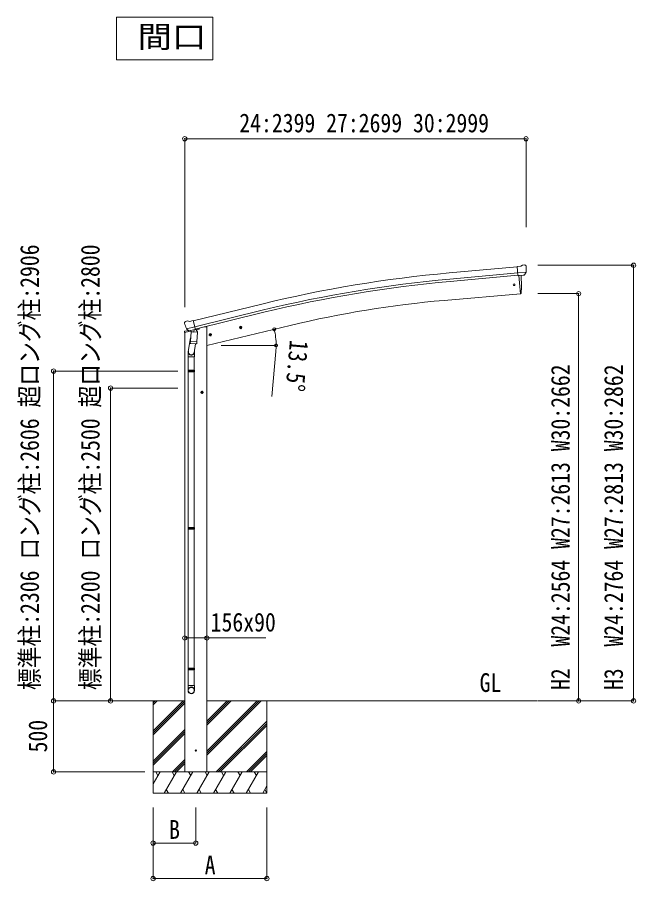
# Model space of a CAD drawing. Units: millimetres at full size, sheet at 1:30; details may follow other scales. Extents: x -21136 to 8479, y -5853 to 6922.
# Drawn here: x -21136 to -16789, y 850 to 6922 of the extents above; entities that cross this region are included whole.
import ezdxf
from ezdxf.enums import TextEntityAlignment as Align

# ---------------------------------------------------------------- set-up
doc = ezdxf.new("R2010")
doc.units = ezdxf.units.MM
doc.header["$LTSCALE"] = 30
doc.header["$PDMODE"] = 32
doc.header["$PDSIZE"] = 30
doc.layers.add('0-6_OTH_LINE', color=6, linetype='Continuous', lineweight=9)
doc.layers.add('0-F_PARTS1', color=7, linetype='Continuous', lineweight=9)
doc.styles.add('ＭＳ ゴシック', font='')
doc.styles.get('ＭＳ ゴシック').set_extended_font_data('MS Gothic')

msp = doc.modelspace()

# ---------------------------------------------------------------- linework, layer by layer
at = {"layer": '0-6_OTH_LINE'}
msp.add_line((-20880.53, 1614.51), (-20880.53, 2114.51), dxfattribs=at)
at = {"layer": '0-F_PARTS1', "color": 6}
for p, q in [((-19958.77, 6067.81), (-17559.77, 6067.81)), ((-19958.77, 6067.81), (-19958.77, 4884.17)), ((-17559.77, 6067.81), (-17559.77, 5446.25)), ((-16803.66, 5178.53), (-17477.54, 5178.53)), ((-16803.66, 2114.51), (-16803.66, 5178.53)), ((-17189.82, 4978.51), (-17477.54, 4978.51)), ((-17189.82, 2114.51), (-17189.82, 4978.51)), ((-19702.27, 4614.51), (-19315.42, 4614.51)), ((-19318.27, 4572.05), (-19346, 4255.28)), ((-20880.53, 4433.99), (-20007.08, 4433.99)), ((-20880.53, 2114.51), (-20880.53, 4433.99)), ((-20479.83, 4314.51), (-20007.08, 4314.51)), ((-20479.83, 2114.51), (-20479.83, 4314.51)), ((-19802.77, 2556.76), (-19958.77, 2556.76)), ((-19802.77, 2556.76), (-19387.71, 2556.76)), ((-20880.53, 2114.51), (-20238.44, 2114.51)), ((-20479.83, 2114.51), (-20238.44, 2114.51)), ((-17189.82, 2114.51), (-17477.54, 2114.51)), ((-16803.66, 2114.51), (-17477.54, 2114.51)), ((-20880.53, 1614.51), (-20238.44, 1614.51)), ((-20181.02, 864.51), (-20181.02, 1363.51)), ((-20181.02, 1114.51), (-20181.02, 1363.51)), ((-19881.02, 1114.51), (-19881.02, 1363.51)), ((-19381.02, 864.51), (-19381.02, 1363.51)), ((-20181.02, 1114.51), (-19881.02, 1114.51)), ((-20181.02, 864.51), (-19381.02, 864.51))]:
    msp.add_line(p, q, dxfattribs=at)
at = {"layer": '0-F_PARTS1', "color": 4}
for p, q in [((-18099.2, 5124.5), (-17621.89, 5167.82)), ((-18095.3, 5081.47), (-17618.18, 5124.77)), ((-18093.78, 5064.75), (-17616.66, 5108.05)), ((-17609.45, 5105.89), (-17598.28, 4978.29)), ((-18136.23, 4931.23), (-17598.28, 4978.29)), ((-19898.75, 4788.1), (-19415.9, 4905.67)), ((-19405.67, 4863.68), (-19888.69, 4746.18)), ((-19884.74, 4729.75), (-19401.7, 4847.38)), ((-19823.27, 4744.51), (-19856.78, 4736.46)), ((-19802.77, 4744.51), (-19823.27, 4744.51)), ((-19803.27, 4614.51), (-19217.6, 4755.11)), ((-19802.77, 4744.51), (-19802.77, 1614.51)), ((-19958.77, 4704.8), (-19958.77, 1614.51))]:
    msp.add_line(p, q, dxfattribs=at)
at = {"layer": '0-F_PARTS1'}
for p, q in [((-17595.51, 5172.27), (-17622.08, 5169.95)), ((-17616.42, 5105.28), (-17622.08, 5169.95)), ((-17595.51, 5172.27), (-17583.79, 5179.04)), ((-17568.89, 5180.62), (-17582.55, 5179.43)), ((-17559.75, 5174.87), (-17565.24, 5179.47)), ((-17558.69, 5172.83), (-17558.57, 5171.49)), ((-17559.21, 5129.98), (-17618.13, 5124.83)), ((-17606.46, 5106.16), (-17616.42, 5105.28)), ((-17609.45, 5105.89), (-17598.28, 4978.29)), ((-17572.85, 5109.1), (-17580.56, 5108.42)), ((-17570.46, 5110.49), (-17559.53, 5129.43)), ((-17598.28, 4978.29), (-17596.22, 4978.54)), ((-19960.21, 4772.52), (-19959.93, 4771.37)), ((-19955.99, 4781.09), (-19959.85, 4774.8)), ((-19952.89, 4783.34), (-19939.71, 4786.51)), ((-19946.15, 4732.21), (-19888.65, 4746.02)), ((-19925.15, 4783.83), (-19938.41, 4786.53)), ((-19925.15, 4783.83), (-19899.22, 4790.06)), ((-19574.54, 4738.32), (-19555.09, 4742.99)), ((-19569.98, 4746.1), (-19572.11, 4738.91)), ((-19562.68, 4747.85), (-19569.98, 4746.1)), ((-19562.48, 4730.93), (-19567.15, 4750.38)), ((-19557.52, 4742.41), (-19562.68, 4747.85)), ((-19559.65, 4735.21), (-19557.52, 4742.41)), ((-19961.33, 4704.18), (-19918.63, 4714.44)), ((-19961.33, 4711.08), (-19961.33, 4704.18)), ((-19932.83, 4720.28), (-19959.03, 4713.99)), ((-19929.3, 4717.3), (-19945.68, 4731.79)), ((-19926.59, 4716.73), (-19919.07, 4718.54)), ((-19925.76, 4716.84), (-19924.23, 4717.21)), ((-19924.23, 4717.21), (-19887.52, 4726.02)), ((-19922.39, 4716.98), (-19922.44, 4716.24)), ((-19921.68, 4715.2), (-19895.87, 4708.76)), ((-19914.77, 4709.85), (-19919.44, 4643.01)), ((-19869.08, 4706.66), (-19914.77, 4709.85)), ((-19912.99, 4713.03), (-19913.22, 4709.74)), ((-19893.47, 4724.2), (-19894.5, 4709.59)), ((-19887.52, 4726.02), (-19885.99, 4726.39)), ((-19884.44, 4728.49), (-19883.49, 4728.42)), ((-19883.49, 4728.42), (-19870.18, 4713.11)), ((-19879.5, 4723.83), (-19860.61, 4728.37)), ((-19873.75, 4639.82), (-19869.08, 4706.66)), ((-19870.18, 4713.11), (-19870.62, 4706.76)), ((-19856.78, 4736.54), (-19856.78, 4733.23)), ((-19788.46, 4686.97), (-19769.01, 4691.63)), ((-19783.9, 4694.74), (-19786.04, 4687.55)), ((-19776.61, 4696.5), (-19783.9, 4694.74)), ((-19776.4, 4679.58), (-19781.07, 4699.02)), ((-19771.44, 4691.05), (-19776.61, 4696.5)), ((-19773.57, 4683.86), (-19771.44, 4691.05)), ((-19917.71, 4667.78), (-19933.62, 4571.61)), ((-19920.3, 4630.55), (-19919.43, 4643.01)), ((-19919.9, 4629.19), (-19919.91, 4629.19)), ((-19873.75, 4639.82), (-19919.44, 4643.01)), ((-19918.46, 4628.41), (-19876.76, 4625.49)), ((-19882.19, 4625.87), (-19892.92, 4562.29)), ((-19873.76, 4639.82), (-19874.65, 4627.12)), ((-19935.77, 4534.45), (-19935.77, 4568.8)), ((-19889.77, 4569.1), (-19889.77, 4534.45)), ((-19889.77, 4534.45), (-19935.77, 4534.45)), ((-19933.77, 4534.45), (-19933.77, 4440.45)), ((-19891.77, 4534.45), (-19891.77, 4440.45)), ((-19935.77, 4438.45), (-19934.77, 4440.45)), ((-19889.77, 4438.45), (-19935.77, 4438.45)), ((-19890.77, 4440.45), (-19934.77, 4440.45)), ((-19889.77, 4438.45), (-19890.77, 4440.45)), ((-19889.77, 4438.45), (-19889.77, 4430.45)), ((-19889.77, 4430.45), (-19935.77, 4430.45)), ((-19890.77, 4428.45), (-19934.77, 4428.45)), ((-19933.77, 4428.45), (-19933.77, 3334.26)), ((-19891.77, 4428.45), (-19891.77, 3334.26)), ((-19889.77, 4430.45), (-19890.77, 4428.45)), ((-19827.27, 4284.39), (-19847.27, 4284.39)), ((-19837.27, 4291.89), (-19843.77, 4288.14)), ((-19843.77, 4288.14), (-19843.77, 4280.63)), ((-19843.77, 4280.63), (-19837.27, 4276.88)), ((-19837.27, 4274.39), (-19837.27, 4294.39)), ((-19830.77, 4288.14), (-19837.27, 4291.89)), ((-19935.77, 3332.26), (-19934.77, 3334.26)), ((-19889.77, 3332.26), (-19935.77, 3332.26)), ((-19889.77, 3324.26), (-19935.77, 3324.26)), ((-19890.77, 3334.26), (-19934.77, 3334.26)), ((-19890.77, 3322.26), (-19934.77, 3322.26)), ((-19933.77, 3322.26), (-19933.77, 2344.07)), ((-19891.77, 3322.26), (-19891.77, 2344.07)), ((-19889.77, 3332.26), (-19890.77, 3334.26)), ((-19889.77, 3324.26), (-19890.77, 3322.26)), ((-19889.77, 3332.26), (-19889.77, 3324.26)), ((-19935.77, 2342.07), (-19934.77, 2344.07)), ((-19889.77, 2342.07), (-19935.77, 2342.07)), ((-19889.77, 2334.07), (-19935.77, 2334.07)), ((-19890.77, 2344.07), (-19934.77, 2344.07)), ((-19890.77, 2332.07), (-19934.77, 2332.07)), ((-19933.77, 2332.07), (-19933.77, 2222.07)), ((-19891.77, 2332.07), (-19891.77, 2222.07)), ((-19889.77, 2342.07), (-19890.77, 2344.07)), ((-19889.77, 2334.07), (-19890.77, 2332.07)), ((-19889.77, 2342.07), (-19889.77, 2334.07)), ((-19935.77, 2187.93), (-19935.77, 2222.07)), ((-19889.77, 2222.07), (-19935.77, 2222.07)), ((-19889.77, 2187.93), (-19889.77, 2222.07)), ((-20555.11, 2114.51), (-19958.77, 2114.51)), ((-20181.02, 1903.28), (-19969.79, 2114.51)), ((-20181.02, 2087.12), (-20153.64, 2114.51)), ((-20181.02, 2101.27), (-20167.78, 2114.51)), ((-20181.02, 1889.14), (-19958.77, 2111.38)), ((-20181.02, 1874.99), (-19958.77, 2097.24)), ((-19803.27, 2114.51), (-17481.18, 2114.51)), ((-19803.27, 1732.24), (-19421.01, 2114.51)), ((-19803.27, 1760.53), (-19449.29, 2114.51)), ((-19803.27, 1746.39), (-19435.15, 2114.51)), ((-19803.27, 1944.38), (-19633.14, 2114.51)), ((-19803.27, 1958.52), (-19647.28, 2114.51)), ((-19803.27, 1972.66), (-19661.42, 2114.51)), ((-19381.02, 2114.51), (-19381.02, 1464.51)), ((-19737.16, 1614.51), (-19381.02, 1970.64)), ((-19723.02, 1614.51), (-19381.02, 1956.5)), ((-20181.02, 1691.15), (-19958.77, 1913.39)), ((-20181.02, 1677), (-19958.77, 1899.25)), ((-20181.02, 1662.86), (-19958.77, 1885.11)), ((-19708.88, 1614.51), (-19381.02, 1942.36)), ((-20045.53, 1614.51), (-19958.77, 1701.26)), ((-19525.03, 1614.51), (-19381.02, 1758.51)), ((-19510.89, 1614.51), (-19381.02, 1744.37)), ((-19496.75, 1614.51), (-19381.02, 1730.23)), ((-20031.39, 1614.51), (-19958.77, 1687.12)), ((-20017.25, 1614.51), (-19958.77, 1672.98)), ((-19381.02, 1614.51), (-20181.02, 1614.51)), ((-20181.02, 1530.67), (-20132.62, 1614.51)), ((-20147.62, 1588.53), (-20162.62, 1614.51)), ((-20103.76, 1464.51), (-20017.15, 1614.51)), ((-20032.15, 1588.52), (-20047.16, 1614.51)), ((-19988.29, 1464.51), (-19901.68, 1614.51)), ((-19916.68, 1588.52), (-19931.68, 1614.51)), ((-19872.82, 1464.51), (-19786.21, 1614.51)), ((-19801.21, 1588.52), (-19816.21, 1614.51)), ((-19757.34, 1464.51), (-19670.74, 1614.51)), ((-19685.74, 1588.52), (-19700.74, 1614.51)), ((-19641.87, 1464.51), (-19555.27, 1614.51)), ((-19585.27, 1614.51), (-19570.27, 1588.52)), ((-19526.4, 1464.51), (-19439.8, 1614.51)), ((-19454.8, 1588.52), (-19469.8, 1614.51)), ((-20088.76, 1490.49), (-20073.76, 1464.51)), ((-19973.29, 1490.49), (-19958.29, 1464.51)), ((-19857.82, 1490.49), (-19842.82, 1464.51)), ((-19742.35, 1490.49), (-19727.35, 1464.51)), ((-19626.88, 1490.48), (-19611.88, 1464.51)), ((-19511.41, 1490.49), (-19496.41, 1464.51)), ((-19410.93, 1464.51), (-19381.02, 1516.32)), ((-19395.94, 1490.49), (-19381.02, 1464.65))]:
    msp.add_line(p, q, dxfattribs=at)
at = {"layer": '0-F_PARTS1', "color": 3}
msp.add_lwpolyline([(-20438.64, 6922.41), (-19762.23, 6922.41), (-19762.23, 6622.91), (-20438.64, 6622.91)], close=True, dxfattribs=at)
at = {"layer": '0-F_PARTS1'}
for points in [[(-17606.46, 5106.16), (-17606.19, 5106.09), (-17580.81, 5108.31), (-17580.56, 5108.42)], [(-17559.14, 5130.61), (-17559.43, 5129.63), (-17559.53, 5129.43)], [(-19893.79, 4724.61), (-19884.07, 4726.94), (-19899.22, 4790.06)], [(-19572.11, 4738.91), (-19566.95, 4733.46), (-19559.65, 4735.21)], [(-19946.42, 4732.79), (-19945.84, 4731.94), (-19945.68, 4731.79)], [(-19893.79, 4724.61), (-19894.03, 4724.46), (-19918.79, 4718.51), (-19919.07, 4718.54)], [(-19786.04, 4687.55), (-19780.87, 4682.1), (-19773.57, 4683.86)], [(-19935.77, 4438.45), (-19935.77, 4430.45), (-19934.77, 4428.45)], [(-19837.27, 4276.88), (-19830.77, 4280.63), (-19830.77, 4288.14)], [(-19935.77, 3332.26), (-19935.77, 3324.26), (-19934.77, 3322.26)], [(-19935.77, 2342.07), (-19935.77, 2334.07), (-19934.77, 2332.07)], [(-20181.02, 2114.51), (-20181.02, 1464.51), (-19381.02, 1464.51)]]:
    msp.add_lwpolyline(points, dxfattribs=at)
for centre, radius in [((-17643.97, 5041.55), 6.5), ((-19564.82, 4740.66), 8.5), ((-19564.82, 4740.66), 7.7), ((-19564.82, 4740.66), 6.5), ((-19778.74, 4689.3), 8.5), ((-19778.74, 4689.3), 7.7), ((-19778.74, 4689.3), 6.5), ((-19837.27, 4284.39), 8.5), ((-19837.27, 4284.39), 7.7), ((-19837.27, 4284.39), 6.5)]:
    msp.add_circle(centre, radius, dxfattribs=at)
at = {"layer": '0-F_PARTS1', "color": 6}
for centre in [(-19329.87, 4728.16), (-19316.42, 4614.51)]:
    msp.add_circle(centre, 10.62, dxfattribs=at)
at = {"layer": '0-F_PARTS1', "color": 4}
msp.add_circle((-19881.02, 1764.51), 4.5, dxfattribs=at)
at = {"layer": '0-F_PARTS1'}
for centre, radius, start, end in [((-17582.29, 5176.44), 3, 95, 120), ((-17568.45, 5175.64), 5, 50.00648, 94.99352), ((-17760.2, 5153.85), 202.4, 353.4085, 5), ((-18492.05, 5034.11), 900, 356.63919, 4.64986), ((-17596.59, 4981.52), 3, 277, 356.63919), ((-19763.13, 4818.62), 202.4, 193.5, 205.09125), ((-19951.73, 4778.48), 5, 103.5, 148.5), ((-19939.01, 4783.59), 3, 78.5, 103.5), ((-19958.33, 4711.08), 3, 103.5, 180), ((-19925.87, 4717.33), 0.5, 248.23754, 283.5), ((-19922.89, 4717.01), 0.5, 356, 103.5), ((-19921.44, 4716.17), 1, 176, 256), ((-19895.52, 4709.73), 1.03, 250.03897, 351.96569), ((-19892.87, 4724.11), 0.604, 100.59842, 172.20595), ((-19886.11, 4726.87), 0.5, 283.5, 318.76246), ((-19861.78, 4733.23), 5, 283.5, 0), ((-19918.36, 4630.38), 1.95, 175.04017, 217.47766), ((-19918.32, 4630.41), 2, 217.40962, 266), ((-19876.62, 4627.49), 2, 266, 349.46843), ((-19905.77, 4568.8), 30, 177.45142, 180)]:
    msp.add_arc(centre, radius, start, end, dxfattribs=at)
at = {"layer": '0-F_PARTS1', "color": 4}
for centre, radius, start, end in [((-17285.19, -3844.07), 9005.44, 95.18612, 103.68612), ((-17285.19, -3844.07), 8962.23, 95.18612, 103.68612), ((-17285.19, -3844.07), 8945.44, 95.18612, 103.68612), ((-17491.25, -2437.08), 7396.48, 95.00259, 103.49741)]:
    msp.add_arc(centre, radius, start, end, dxfattribs=at)
at = {"layer": '0-F_PARTS1', "color": 6}
for start, end in [(0, 13.5), (354.99678, 0)]:
    msp.add_arc((-19803.27, 4614.51), 486.86, start, end, dxfattribs=at)
at = {"layer": '0-F_PARTS1'}
for centre, major_axis, ratio, start_param, end_param in [((-17554.36, 5176.87), (-15.35, 3.44), 0.101033, 5.9751426, 5.9753737), ((-17561.68, 5172.57), (2.71, -1.31), 0.997474, 0.5366567, 1.3225652), ((-17573.12, 5112.09), (1.62, -2.54), 0.997631, 5.8041905, 5.8929484), ((-17573.19, 5112.2), (-3.5, 2.17), 0.650902, 2.1145521, 2.1873627), ((-17573.06, 5112), (1.62, -2.54), 0.997631, 5.965759, 6.7621801), ((-19957.29, 4773.23), (-1.57, -2.57), 0.99628, 4.712389, 5.4996506), ((-19927.31, 4719.56), (-0.73, -2.92), 0.997631, 5.8041905, 6.6006116), ((-19927.26, 4719.78), (2.63, 3.16), 0.650902, 4.0958226, 4.1686332), ((-19927.29, 4719.66), (-0.73, -2.92), 0.997631, 0.3902369, 0.4789948), ((-19912.77, 4569.1), (23, 0), 0.996195, 2.5560258, 6.5663028), ((-19912.77, 4569.1), (21, 0), 0.996195, 2.9349147, 5.9512394), ((-19912.77, 2189.68), (-23, 0), 0.996195, 3.1415927, 6.2831853), ((-19912.77, 2187.93), (-23, 0), 0.996195, 3.1415927, 6.2831853), ((-19912.77, 2187.93), (0, -23.43), 0.981806, 4.712389, 7.8539816)]:
    msp.add_ellipse(centre, major_axis=major_axis, ratio=ratio, start_param=start_param, end_param=end_param, dxfattribs=at)
msp.add_ellipse((-19912.77, 2187.93), major_axis=(21, 0), ratio=0.996195, dxfattribs=at)
at = {"layer": '0-F_PARTS1', "color": 6}
for p in [(-19958.77, 6067.81), (-17559.77, 6067.81), (-16803.66, 5178.53), (-17189.82, 4978.51), (-20880.53, 4433.99), (-20479.83, 4314.51), (-19958.77, 2556.76), (-19802.77, 2556.76), (-20880.53, 2114.51), (-20479.83, 2114.51), (-17189.82, 2114.51), (-16803.66, 2114.51), (-20880.53, 1614.51), (-20181.02, 1114.51), (-19881.02, 1114.51), (-20181.02, 864.51), (-19381.02, 864.51)]:
    msp.add_point(p, dxfattribs=at)

# ---------------------------------------------------------------- texts
at = {"layer": '0-6_OTH_LINE', "color": 7, "style": 'ＭＳ ゴシック', "width": 0.85}
msp.add_text('500', height=132, rotation=90, dxfattribs=at).set_placement((-20886.53, 1752.01), align=Align.BOTTOM_LEFT)
at = {"layer": '0-F_PARTS1', "color": 2, "style": 'ＭＳ ゴシック', "width": 1.15}
msp.add_text('間口', height=154, dxfattribs=at).set_placement((-20290.15, 6662.03), align=Align.BOTTOM_LEFT)
at = {"layer": '0-F_PARTS1', "style": 'ＭＳ ゴシック', "width": 0.85}
for s, p in [('24:2399 27:2699 30:2999', (-19575.37, 6073.81)), ('156x90', (-19776.52, 2562.76)), ('GL', (-17886.07, 2137.69)), ('B', (-20068.52, 1104.51)), ('A', (-19818.52, 854.51))]:
    msp.add_text(s, height=132, dxfattribs=at).set_placement(p, align=Align.BOTTOM_LEFT)
for s, rotation, p in [('標準柱:2306 ロング柱:2606 超ロング柱:2906', 90, (-20944.25, 2190.56)), ('標準柱:2200 ロング柱:2500 超ロング柱:2800', 90, (-20517.71, 2190.56)), ('13.5°', 264.997, (-19258.53, 4659.67)), ('H2\u3000W24:2564 W27:2613 W30:2662', 90, (-17212.84, 2190.56)), ('H3\u3000W24:2764 W27:2813 W30:2862', 90, (-16839.33, 2190.56))]:
    msp.add_text(s, height=132, rotation=rotation, dxfattribs=at).set_placement(p, align=Align.BOTTOM_LEFT)

doc.saveas('drawing.dxf')
